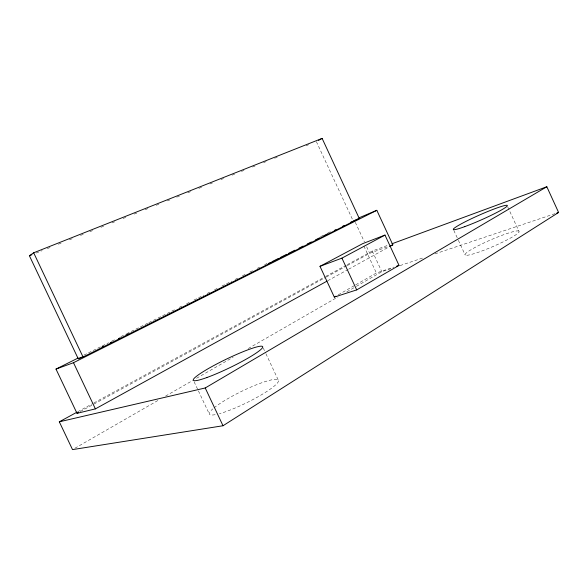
<?xml version="1.0" encoding="UTF-8"?>
<svg xmlns="http://www.w3.org/2000/svg" width="588" height="588" viewBox="0 0 588 588"><rect width="100%" height="100%" fill="white"/><g stroke="black" fill="none" stroke-linecap="round" stroke-linejoin="round"><path stroke-width="0.44" stroke-dasharray="2.94 2.21" d="M74.911 448.232L159.194 399.752M165.559 396.099L192.592 380.546M196.568 378.26L233.142 357.225M248.254 348.53L338.1 296.852M346.846 291.824L355.593 286.79M356.394 286.334L381.832 271.7L390.542 268.782M338.276 294.823L354.946 285.268M355.733 284.82L376.371 272.994L393.989 267.077M327.707 280.755L347.809 269.671M348.611 269.231L388.808 247.063M77.814 411.718L93.102 403.375M93.904 402.934L324.789 276.941M325.59 276.5L346.508 265.085M347.31 264.651L372.248 251.039L387.727 245.336M80.218 411.578L93.088 404.544M93.889 404.103L325.473 277.499M326.274 277.058L346.376 266.063M347.185 265.629L369.698 253.318L388.543 246.409M83.93 355.108L108.567 342.775M111.852 341.136L115.961 339.078M120.893 336.608L125.817 334.146M126.641 333.734L148 323.047M148.815 322.636L175.922 309.067M179.208 307.421L183.316 305.37M186.602 303.724L190.71 301.666M193.996 300.027L203.852 295.095M207.138 293.449L211.246 291.391M214.532 289.744L218.64 287.694M221.926 286.047L231.782 281.115M235.068 279.469L239.176 277.418M242.462 275.772L246.57 273.714M249.856 272.075L253.957 270.017M257.243 268.371L259.712 267.136M264.637 264.673L267.106 263.439M320.497 236.721L322.959 235.487M327.891 233.017L330.353 231.782M36.213 253.031L42.174 250.657M47.283 248.628L51.538 246.938M58.352 244.226L62.607 242.535M69.421 239.823L73.684 238.133M80.49 235.421L84.753 233.73M89.861 231.701L94.117 230.004M100.93 227.299L105.186 225.608M111.999 222.896L116.262 221.206M123.068 218.493L127.331 216.803M134.145 214.091L138.4 212.4M145.214 209.696L149.47 207.998M156.283 205.293L158.833 204.271M167.352 200.89L169.91 199.876M176.716 197.164L180.979 195.473M187.792 192.761L192.048 191.071M198.862 188.358L203.117 186.668M209.931 183.963L212.481 182.941M221 179.561L223.558 178.546M232.069 175.158L234.627 174.144M241.44 171.431L243.991 170.417M252.509 167.029L255.06 166.014M263.578 162.626L266.136 161.612M274.647 158.231L277.205 157.209M306.157 145.699L308.707 144.685M400.119 265.57L423.632 257.691M434.951 253.898L555.116 213.628M194.121 381.796L198.016 390.065M198.406 390.895L209.306 414.04M263.248 348.015L265.548 352.91M265.93 353.726L278.168 379.863M372.248 251.039L381.832 271.7M355.306 222.315L364.398 241.896M366.669 246.791L369.698 253.318M316.373 141.635L352.822 220.169M363.869 246.063L376.371 272.994M453.826 230.415L458.001 239.456M458.375 240.279L465.204 255.067M507.745 206.932L519.182 231.797A29.547 3.499 -23.5 0 1 476.817 252.781A29.547 3.499 -23.5 0 1 480.396 244.667A29.547 3.499 -23.5 0 1 519.182 231.797M214.01 407.866A38.492 6.225 -26.1 0 1 263.902 382.024A38.492 6.225 -26.1 0 1 270.429 389.013A38.492 6.225 -26.1 0 1 219.449 413.687M215.186 414.68A38.492 6.225 -26.1 0 1 212.812 408.888"/><path stroke-width="0.88" d="M29.4 255.736L33.67 252.789L322.121 138.393L359.253 218.442L83.048 357.012L78.241 358.79L29.4 255.736L31.958 254.722M77.013 412.159L59.315 421.816L72.522 449.607L223.006 425.749L558.6 212.459L546.825 186.741L392.027 243.755M59.315 421.816L205.227 387.97L546.825 186.741M356.695 289.906L399.024 265.386L384.986 235.082L362.737 243.616L319.99 266.342L334.307 297.094L356.695 289.906L341.929 258.132L319.99 266.342M334.307 297.094L335.895 296.183M318.527 140.422L322.121 138.393M78.175 357.989L56 369.088L77.006 413.335L95.388 408.88L326.906 281.196M389.609 246.615L392.828 244.843L376.82 210.306L359.209 217.736M77.006 413.335L78.616 412.453M341.929 258.132L384.986 235.082M78.241 358.79L81.526 357.144M102.04 346.861L103.686 346.038M110.25 342.745L111.896 341.929M118.46 338.637L120.099 337.813M126.67 334.521L128.309 333.697M268.665 263.358L270.304 262.535M271.943 261.711L278.514 258.426M280.153 257.603L286.716 254.31M288.363 253.487L294.926 250.194M299.035 248.143L303.136 246.085M307.237 244.027L311.346 241.969M315.447 239.911L319.549 237.861M323.657 235.803L327.759 233.745M334.322 230.452L335.969 229.629M342.532 226.343L344.171 225.52M350.742 222.227L352.381 221.404M56 369.088L73.493 362.708L376.82 210.306M353.204 220.992L359.253 218.442M390.256 245.784L392.828 244.843M396.51 266.232L399.024 265.386M556.858 213.04L558.6 212.459M33.67 252.789L83.048 357.012M73.493 362.708L95.388 408.88M205.227 387.97L223.006 425.749M206.88 377.533A38.529 4.594 -25.8 0 0 262.476 347.714A38.529 4.594 -25.8 0 0 214.782 365.023A38.529 4.594 -25.8 0 0 206.88 377.533M464.763 226.63A29.562 2.587 -23.9 0 0 507.275 205.888A29.562 2.587 -23.9 0 0 468.989 219.897A29.562 2.587 -23.9 0 0 464.763 226.63"/></g></svg>
